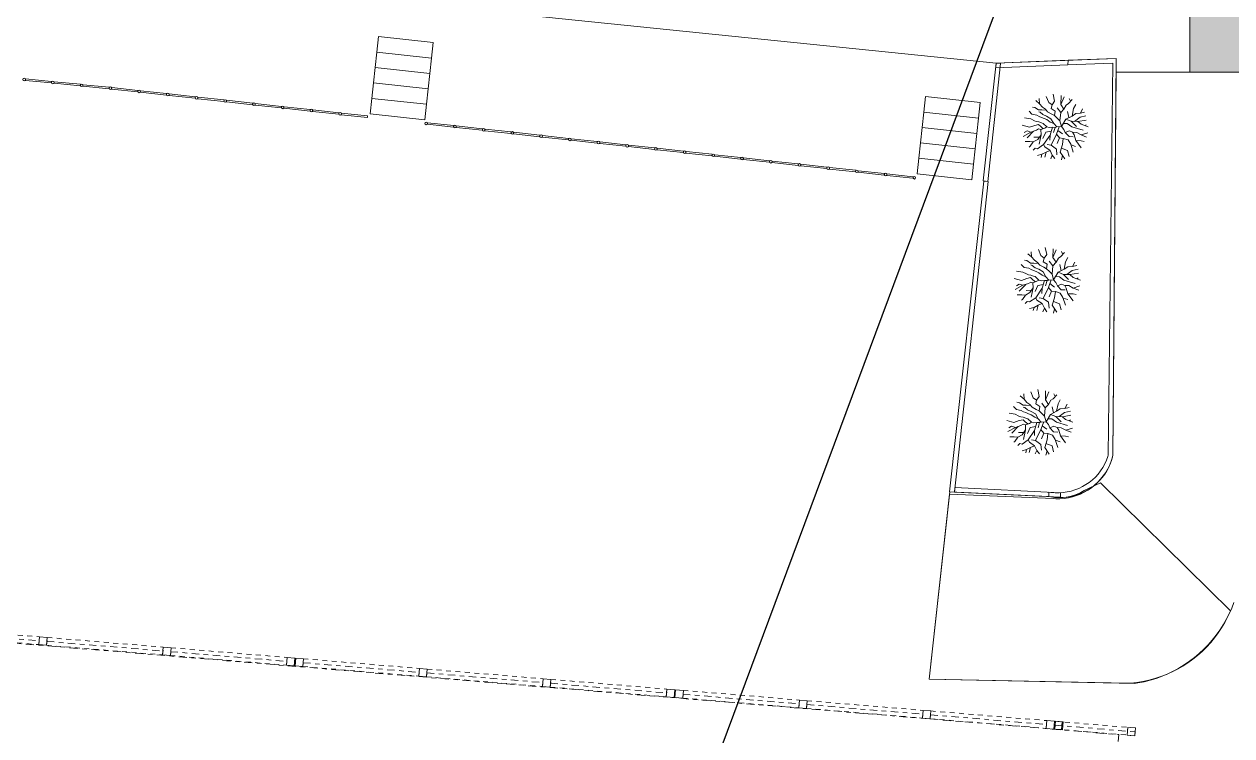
# Model space of a CAD drawing. Header units: inches. Extents: x 1693 to 10990, y 1878 to 5055.
# Drawn here: x 10268.75 to 10295.02, y 4360.8 to 4376.28 of the extents above; entities that cross this region are included whole.
import ezdxf

# ---------------------------------------------------------------- set-up
doc = ezdxf.new("R2010")
doc.units = ezdxf.units.IN
for name, pattern in [('Línea Oculta', [0.15875, 0.105833, -0.052917]), ('Punto & Raya', [0.335139, 0.176389, -0.088194, 0, -0.070556]), ('Punto & Rayas', [0.335139, 0.15875, -0.088194, 0, -0.088194])]:
    doc.linetypes.add(name, pattern=pattern)
for name, color, linetype, lineweight, true_color in [('BLOQUE E-MOBILIARIO_Pluma_Nº__167', 7, 'Continuous', 13, 0x6a6a6a), ('CERCO F-COLUMNAS_Pluma_Nº__88', 7, 'Continuous', 20, 0xfd4435), ('CERCO F-VIGAS_Pluma_Nº__69', 7, 'Continuous', 5, 0x71cebe), ('CERCO F-VIGAS_Pluma_Nº__90', 7, 'Continuous', 5, 0x00bfbf), ('CUBIERTA CALAMINON Y TRANSLUCIDO_Pluma_Nº__162', 7, 'Continuous', 25, 0xaaaaaa), ('CUBIERTA CALAMINON Y TRANSLUCIDO_Pluma_Nº__174', 7, 'Continuous', 13, 0xe4ad2c), ('CUBIERTA CALAMINON Y TRANSLUCIDO_Pluma_Nº__92', 7, 'Continuous', 13, 0xbf8080)]:
    doc.layers.add(name, color=color, linetype=linetype, lineweight=lineweight, true_color=true_color)
for name, color, linetype, lineweight in [('BLOQUE E-MOBILIARIO_Pluma_Nº__230', 3, 'Continuous', 13), ('CUBIERTA CALAMINON Y TRANSLUCIDO_Pluma_Nº__222', 7, 'Continuous', 20), ('PROYECC', 10, 'Punto & Raya', 0)]:
    doc.layers.add(name, color=color, linetype=linetype, lineweight=lineweight)
doc.styles.add('COTA', font='swisse.ttf')
doc.dimstyles.new('50', dxfattribs={"dimtxt": 0.13, "dimasz": 0.11, "dimexe": 0.11, "dimexo": 0.1, "dimgap": 0.05, "dimtad": 2, "dimtih": 1, "dimtoh": 1, "dimzin": 1, "dimdsep": 46, "dimtxsty": 'COTA', "dimblk": 'ARCHTICK', "dimcen": 2.5, "dimdle": 0.1, "dimclrd": 1, "dimclre": 1, "dimclrt": 2, "dimazin": 3, "dimtfac": 1, "dimtmove": 2, "dimatfit": 3, "dimfxl": 1, "dimarcsym": 0})

# ---------------------------------------------------------------- blocks, each defined once
blk = doc.blocks.new('Árbol Modelo Detallado 23[27]', base_point=(-25.761, -377.019))
at = {"layer": 'CUBIERTA CALAMINON Y TRANSLUCIDO_Pluma_Nº__174', "color": 42, "linetype": 'Continuous', "lineweight": 13, "true_color": 0xe4ad2c}
for p, q in [((-26.242, -376.14), (-26.171, -376.177)), ((-26.171, -376.177), (-26.087, -376.292)), ((-25.991, -376.116), (-26.072, -375.98)), ((-25.991, -376.116), (-25.948, -375.953)), ((-25.94, -376.246), (-25.991, -376.116)), ((-25.694, -376.172), (-25.708, -375.964)), ((-25.619, -376.28), (-25.694, -376.172)), ((-25.619, -376.28), (-25.504, -376.195)), ((-25.504, -376.195), (-25.475, -375.969)), ((-25.347, -376.36), (-25.249, -376.094)), ((-25.347, -376.36), (-25.166, -376.158)), ((-26.744, -376.591), (-26.544, -376.727)), ((-26.595, -376.388), (-26.418, -376.485)), ((-26.418, -376.485), (-26.325, -376.579)), ((-26.388, -376.233), (-26.332, -376.357)), ((-26.332, -376.357), (-26.195, -376.43)), ((-26.325, -376.579), (-26.276, -376.624)), ((-26.195, -376.43), (-26.135, -376.497)), ((-26.135, -376.497), (-26.078, -376.549)), ((-26.06, -376.382), (-26.099, -376.352)), ((-26.087, -376.292), (-25.989, -376.327)), ((-26.078, -376.549), (-26.008, -376.61)), ((-26, -376.484), (-26.06, -376.382)), ((-25.904, -376.566), (-26, -376.484)), ((-25.989, -376.327), (-25.855, -376.381)), ((-25.869, -376.343), (-25.94, -376.246)), ((-25.799, -376.69), (-25.904, -376.566)), ((-25.829, -376.451), (-25.869, -376.343)), ((-25.725, -376.56), (-25.829, -376.451)), ((-25.658, -376.633), (-25.725, -376.56)), ((-25.687, -376.386), (-25.619, -376.28)), ((-25.591, -376.503), (-25.687, -376.386)), ((-25.658, -376.633), (-25.591, -376.503)), ((-25.437, -376.609), (-25.495, -376.425)), ((-25.437, -376.609), (-25.302, -376.534)), ((-25.302, -376.534), (-25.347, -376.36)), ((-25.302, -376.534), (-25.189, -376.434)), ((-25.189, -376.434), (-25.102, -376.411)), ((-25.102, -376.411), (-24.949, -376.327)), ((-25.02, -376.366), (-25.028, -376.265)), ((-25.006, -376.618), (-24.894, -376.516)), ((-26.552, -376.888), (-26.829, -376.939)), ((-26.756, -376.832), (-26.655, -376.815)), ((-26.458, -376.889), (-26.725, -377.03)), ((-26.655, -376.815), (-26.552, -376.888)), ((-26.552, -376.888), (-26.364, -376.889)), ((-26.544, -376.727), (-26.361, -376.724)), ((-26.364, -376.889), (-26.281, -376.871)), ((-26.361, -376.724), (-26.239, -376.736)), ((-26.281, -376.871), (-26.22, -376.918)), ((-26.276, -376.624), (-26.205, -376.658)), ((-26.22, -376.918), (-26.266, -377.075)), ((-26.239, -376.736), (-26.193, -376.821)), ((-26.22, -376.918), (-26.084, -376.913)), ((-26.205, -376.658), (-26.135, -376.72)), ((-26.193, -376.821), (-26.139, -376.915)), ((-26.135, -376.72), (-26.084, -376.752)), ((-26.084, -376.752), (-26.011, -376.9)), ((-26.084, -376.913), (-26.011, -376.9)), ((-26.011, -376.9), (-25.943, -376.946)), ((-26.008, -376.61), (-25.938, -376.672)), ((-25.843, -376.969), (-25.995, -377.182)), ((-25.943, -376.946), (-25.843, -376.969)), ((-25.938, -376.672), (-25.858, -376.783)), ((-25.858, -376.783), (-25.765, -376.869)), ((-25.843, -376.969), (-25.763, -376.998)), ((-25.765, -376.869), (-25.799, -376.69)), ((-25.765, -376.869), (-25.706, -376.999)), ((-25.601, -376.74), (-25.658, -376.633)), ((-25.549, -376.85), (-25.601, -376.74)), ((-25.56, -377.043), (-25.549, -376.85)), ((-25.56, -377.043), (-25.348, -376.86)), ((-25.549, -376.85), (-25.437, -376.609)), ((-25.469, -376.964), (-25.352, -377.009)), ((-25.348, -376.86), (-25.129, -376.829)), ((-25.348, -376.86), (-25.207, -376.983)), ((-25.238, -376.844), (-25.214, -376.644)), ((-25.207, -376.983), (-25.007, -377.056)), ((-25.207, -376.983), (-25.099, -377.192)), ((-25.129, -376.829), (-25.006, -376.618)), ((-25.129, -376.829), (-24.989, -376.792)), ((-24.895, -376.948), (-25.107, -377.019)), ((-24.989, -376.792), (-24.847, -376.833)), ((-24.702, -376.97), (-24.895, -376.948)), ((-24.847, -376.833), (-24.731, -376.722)), ((-24.847, -376.833), (-24.706, -376.843)), ((-26.685, -377.166), (-26.824, -377.117)), ((-26.717, -377.314), (-26.757, -377.328)), ((-26.581, -377.212), (-26.717, -377.314)), ((-26.581, -377.212), (-26.685, -377.166)), ((-26.421, -377.184), (-26.581, -377.212)), ((-26.343, -377.13), (-26.512, -377.078)), ((-26.266, -377.075), (-26.425, -377.341)), ((-26.266, -377.075), (-26.421, -377.184)), ((-25.995, -377.182), (-26.294, -377.405)), ((-26.098, -377.046), (-26.25, -377.206)), ((-25.919, -377.075), (-26.098, -377.046)), ((-25.795, -377.22), (-26.072, -377.504)), ((-25.995, -377.182), (-26.058, -377.334)), ((-25.742, -377.366), (-25.872, -377.515)), ((-25.763, -376.998), (-25.864, -377.138)), ((-25.633, -377.021), (-25.795, -377.22)), ((-25.795, -377.22), (-25.742, -377.366)), ((-25.763, -376.998), (-25.706, -376.999)), ((-25.742, -377.366), (-25.63, -377.418)), ((-25.714, -377.12), (-25.609, -377.275)), ((-25.56, -377.043), (-25.706, -376.999)), ((-25.56, -377.043), (-25.519, -377.15)), ((-25.519, -377.15), (-25.509, -377.262)), ((-25.509, -377.262), (-25.365, -377.256)), ((-25.509, -377.262), (-25.434, -377.425)), ((-25.365, -377.256), (-25.282, -377.328)), ((-25.352, -377.009), (-25.248, -377.16)), ((-25.282, -377.328), (-25.262, -377.427)), ((-25.282, -377.328), (-25.154, -377.379)), ((-25.248, -377.16), (-24.939, -377.38)), ((-25.007, -377.056), (-24.938, -377.172)), ((-25.007, -377.056), (-24.737, -377.1)), ((-24.938, -377.172), (-24.749, -377.332)), ((-24.842, -377.25), (-24.79, -377.241)), ((-26.59, -377.428), (-26.67, -377.469)), ((-26.445, -377.679), (-26.592, -377.671)), ((-26.523, -377.466), (-26.59, -377.428)), ((-26.294, -377.405), (-26.523, -377.466)), ((-26.445, -377.679), (-26.502, -377.768)), ((-26.296, -377.657), (-26.445, -377.679)), ((-26.296, -377.657), (-26.392, -377.799)), ((-26.156, -377.647), (-26.296, -377.657)), ((-26.282, -377.487), (-26.294, -377.405)), ((-26.282, -377.487), (-26.156, -377.647)), ((-26.072, -377.504), (-26.186, -377.436)), ((-26.156, -377.647), (-26.14, -377.813)), ((-26.072, -377.504), (-25.95, -377.676)), ((-25.95, -377.676), (-25.994, -377.858)), ((-25.717, -377.601), (-25.867, -377.803)), ((-25.792, -377.702), (-25.629, -377.836)), ((-25.63, -377.418), (-25.717, -377.601)), ((-25.63, -377.418), (-25.497, -377.515)), ((-25.497, -377.515), (-25.461, -377.675)), ((-25.461, -377.675), (-25.467, -377.941)), ((-25.462, -377.701), (-25.338, -377.792)), ((-25.434, -377.425), (-25.311, -377.472)), ((-25.262, -377.427), (-25.27, -377.616)), ((-25.27, -377.616), (-25.109, -377.678)), ((-25.27, -377.616), (-25.186, -377.888)), ((-25.154, -377.379), (-25.046, -377.498)), ((-25.109, -377.678), (-25.03, -377.73)), ((-25.046, -377.498), (-24.822, -377.503)), ((-25.046, -377.498), (-24.905, -377.621)), ((-26.14, -377.813), (-26.225, -377.906)), ((-26.14, -377.813), (-26.099, -377.949)), ((-25.832, -377.934), (-25.91, -378.055)), ((-25.867, -377.803), (-25.799, -378.058)), ((-25.629, -377.836), (-25.643, -378.033))]:
    blk.add_line(p, q, dxfattribs=at)
blk = doc.blocks.new('Árbol Modelo Detallado 23[28]', base_point=(-27.605, -381.605))
at = {"layer": 'CUBIERTA CALAMINON Y TRANSLUCIDO_Pluma_Nº__174', "color": 42, "linetype": 'Continuous', "lineweight": 13, "true_color": 0xe4ad2c}
for p, q in [((-28.232, -380.819), (-28.176, -380.943)), ((-28.086, -380.726), (-28.015, -380.763)), ((-28.015, -380.763), (-27.93, -380.878)), ((-27.93, -380.878), (-27.832, -380.913)), ((-27.835, -380.702), (-27.916, -380.566)), ((-27.835, -380.702), (-27.791, -380.539)), ((-27.784, -380.832), (-27.835, -380.702)), ((-27.713, -380.929), (-27.784, -380.832)), ((-27.538, -380.758), (-27.552, -380.55)), ((-27.462, -380.866), (-27.538, -380.758)), ((-27.531, -380.972), (-27.462, -380.866)), ((-27.462, -380.866), (-27.348, -380.781)), ((-27.348, -380.781), (-27.318, -380.555)), ((-27.191, -380.946), (-27.093, -380.68)), ((-27.191, -380.946), (-27.01, -380.744)), ((-26.863, -380.952), (-26.872, -380.851)), ((-28.588, -381.177), (-28.388, -381.313)), ((-28.438, -380.974), (-28.262, -381.071)), ((-28.262, -381.071), (-28.168, -381.165)), ((-28.176, -380.943), (-28.038, -381.016)), ((-28.168, -381.165), (-28.12, -381.21)), ((-28.12, -381.21), (-28.049, -381.244)), ((-28.049, -381.244), (-27.979, -381.306)), ((-28.038, -381.016), (-27.979, -381.083)), ((-27.979, -381.083), (-27.922, -381.135)), ((-27.904, -380.968), (-27.942, -380.938)), ((-27.922, -381.135), (-27.852, -381.196)), ((-27.844, -381.07), (-27.904, -380.968)), ((-27.852, -381.196), (-27.782, -381.258)), ((-27.748, -381.152), (-27.844, -381.07)), ((-27.832, -380.913), (-27.699, -380.967)), ((-27.782, -381.258), (-27.702, -381.369)), ((-27.643, -381.276), (-27.748, -381.152)), ((-27.672, -381.037), (-27.713, -380.929)), ((-27.569, -381.146), (-27.672, -381.037)), ((-27.501, -381.219), (-27.569, -381.146)), ((-27.435, -381.089), (-27.531, -380.972)), ((-27.501, -381.219), (-27.435, -381.089)), ((-27.445, -381.326), (-27.501, -381.219)), ((-27.392, -381.436), (-27.281, -381.195)), ((-27.281, -381.195), (-27.339, -381.011)), ((-27.281, -381.195), (-27.146, -381.12)), ((-27.146, -381.12), (-27.191, -380.946)), ((-27.146, -381.12), (-27.033, -381.02)), ((-27.082, -381.43), (-27.058, -381.23)), ((-27.033, -381.02), (-26.946, -380.997)), ((-26.972, -381.415), (-26.85, -381.204)), ((-26.946, -380.997), (-26.793, -380.913)), ((-26.85, -381.204), (-26.738, -381.102)), ((-28.396, -381.474), (-28.673, -381.525)), ((-28.6, -381.418), (-28.498, -381.401)), ((-28.302, -381.475), (-28.569, -381.616)), ((-28.498, -381.401), (-28.396, -381.474)), ((-28.396, -381.474), (-28.208, -381.475)), ((-28.388, -381.313), (-28.205, -381.31)), ((-28.208, -381.475), (-28.124, -381.457)), ((-28.205, -381.31), (-28.082, -381.322)), ((-28.124, -381.457), (-28.064, -381.504)), ((-28.064, -381.504), (-28.11, -381.661)), ((-27.942, -381.632), (-28.094, -381.792)), ((-28.082, -381.322), (-28.037, -381.407)), ((-28.064, -381.504), (-27.928, -381.499)), ((-28.037, -381.407), (-27.982, -381.501)), ((-27.979, -381.306), (-27.928, -381.338)), ((-27.763, -381.661), (-27.942, -381.632)), ((-27.928, -381.338), (-27.855, -381.486)), ((-27.928, -381.499), (-27.855, -381.486)), ((-27.855, -381.486), (-27.787, -381.532)), ((-27.686, -381.555), (-27.839, -381.768)), ((-27.787, -381.532), (-27.686, -381.555)), ((-27.607, -381.583), (-27.708, -381.724)), ((-27.702, -381.369), (-27.609, -381.455)), ((-27.686, -381.555), (-27.607, -381.583)), ((-27.609, -381.455), (-27.643, -381.276)), ((-27.477, -381.607), (-27.639, -381.806)), ((-27.609, -381.455), (-27.55, -381.585)), ((-27.607, -381.583), (-27.55, -381.585)), ((-27.404, -381.629), (-27.55, -381.585)), ((-27.392, -381.436), (-27.445, -381.326)), ((-27.404, -381.629), (-27.392, -381.436)), ((-27.404, -381.629), (-27.191, -381.446)), ((-27.404, -381.629), (-27.362, -381.736)), ((-27.313, -381.55), (-27.196, -381.595)), ((-27.196, -381.595), (-27.092, -381.746)), ((-27.191, -381.446), (-26.972, -381.415)), ((-27.191, -381.446), (-27.051, -381.569)), ((-27.051, -381.569), (-26.851, -381.642)), ((-27.051, -381.569), (-26.943, -381.778)), ((-26.972, -381.415), (-26.832, -381.378)), ((-26.739, -381.534), (-26.951, -381.605)), ((-26.851, -381.642), (-26.781, -381.758)), ((-26.851, -381.642), (-26.581, -381.686)), ((-26.832, -381.378), (-26.691, -381.419)), ((-26.546, -381.556), (-26.739, -381.534)), ((-26.691, -381.419), (-26.575, -381.308)), ((-26.691, -381.419), (-26.55, -381.429)), ((-28.528, -381.752), (-28.668, -381.703)), ((-28.561, -381.9), (-28.601, -381.914)), ((-28.425, -381.798), (-28.561, -381.9)), ((-28.425, -381.798), (-28.528, -381.752)), ((-28.434, -382.014), (-28.514, -382.055)), ((-28.366, -382.052), (-28.434, -382.014)), ((-28.264, -381.77), (-28.425, -381.798)), ((-28.138, -381.991), (-28.366, -382.052)), ((-28.187, -381.715), (-28.356, -381.664)), ((-28.11, -381.661), (-28.268, -381.927)), ((-28.11, -381.661), (-28.264, -381.77)), ((-27.839, -381.768), (-28.138, -381.991)), ((-28.125, -382.073), (-28.138, -381.991)), ((-27.916, -382.09), (-28.03, -382.022)), ((-27.639, -381.806), (-27.916, -382.09)), ((-27.839, -381.768), (-27.902, -381.92)), ((-27.586, -381.952), (-27.716, -382.101)), ((-27.639, -381.806), (-27.586, -381.952)), ((-27.586, -381.952), (-27.474, -382.004)), ((-27.474, -382.004), (-27.56, -382.187)), ((-27.558, -381.706), (-27.452, -381.861)), ((-27.474, -382.004), (-27.341, -382.101)), ((-27.362, -381.736), (-27.352, -381.848)), ((-27.352, -381.848), (-27.209, -381.842)), ((-27.352, -381.848), (-27.278, -382.011)), ((-27.278, -382.011), (-27.154, -382.058)), ((-27.209, -381.842), (-27.125, -381.914)), ((-27.125, -381.914), (-27.105, -382.013)), ((-27.125, -381.914), (-26.998, -381.965)), ((-27.105, -382.013), (-27.113, -382.202)), ((-27.092, -381.746), (-26.783, -381.965)), ((-26.998, -381.965), (-26.89, -382.084)), ((-26.781, -381.758), (-26.592, -381.918)), ((-26.686, -381.836), (-26.633, -381.827)), ((-28.289, -382.265), (-28.436, -382.257)), ((-28.289, -382.265), (-28.346, -382.354)), ((-28.139, -382.243), (-28.289, -382.265)), ((-28.139, -382.243), (-28.235, -382.385)), ((-28, -382.233), (-28.139, -382.243)), ((-28.125, -382.073), (-28, -382.233)), ((-27.983, -382.399), (-28.069, -382.492)), ((-28, -382.233), (-27.983, -382.399)), ((-27.983, -382.399), (-27.943, -382.535)), ((-27.916, -382.09), (-27.793, -382.262)), ((-27.793, -382.262), (-27.837, -382.444)), ((-27.56, -382.187), (-27.711, -382.389)), ((-27.711, -382.389), (-27.642, -382.644)), ((-27.636, -382.288), (-27.473, -382.422)), ((-27.473, -382.422), (-27.486, -382.619)), ((-27.341, -382.101), (-27.305, -382.261)), ((-27.305, -382.261), (-27.311, -382.527)), ((-27.306, -382.287), (-27.181, -382.378)), ((-27.113, -382.202), (-26.953, -382.264)), ((-27.113, -382.202), (-27.03, -382.473)), ((-26.953, -382.264), (-26.873, -382.316)), ((-26.89, -382.084), (-26.666, -382.089)), ((-26.89, -382.084), (-26.749, -382.207)), ((-27.676, -382.52), (-27.754, -382.641))]:
    blk.add_line(p, q, dxfattribs=at)
blk = doc.blocks.new('Árbol Modelo Detallado 23[29]', base_point=(-29.323, -385.856))
at = {"layer": 'CUBIERTA CALAMINON Y TRANSLUCIDO_Pluma_Nº__174', "color": 42, "linetype": 'Continuous', "lineweight": 13, "true_color": 0xe4ad2c}
for p, q in [((-29.949, -385.069), (-29.894, -385.194)), ((-29.804, -384.977), (-29.733, -385.014)), ((-29.733, -385.014), (-29.648, -385.128)), ((-29.648, -385.128), (-29.55, -385.163)), ((-29.553, -384.952), (-29.633, -384.817)), ((-29.553, -384.952), (-29.509, -384.789)), ((-29.501, -385.083), (-29.553, -384.952)), ((-29.431, -385.179), (-29.501, -385.083)), ((-29.256, -385.009), (-29.27, -384.801)), ((-29.18, -385.116), (-29.256, -385.009)), ((-29.249, -385.223), (-29.18, -385.116)), ((-29.18, -385.116), (-29.065, -385.032)), ((-29.065, -385.032), (-29.036, -384.806)), ((-28.908, -385.196), (-28.81, -384.93)), ((-28.908, -385.196), (-28.727, -384.995)), ((-28.581, -385.202), (-28.589, -385.101)), ((-30.305, -385.428), (-30.106, -385.564)), ((-30.156, -385.224), (-29.98, -385.322)), ((-29.98, -385.322), (-29.886, -385.416)), ((-29.894, -385.194), (-29.756, -385.267)), ((-29.886, -385.416), (-29.837, -385.46)), ((-29.837, -385.46), (-29.767, -385.495)), ((-29.767, -385.495), (-29.697, -385.556)), ((-29.756, -385.267), (-29.697, -385.334)), ((-29.697, -385.334), (-29.64, -385.385)), ((-29.621, -385.219), (-29.66, -385.188)), ((-29.64, -385.385), (-29.57, -385.447)), ((-29.562, -385.321), (-29.621, -385.219)), ((-29.57, -385.447), (-29.499, -385.508)), ((-29.466, -385.403), (-29.562, -385.321)), ((-29.55, -385.163), (-29.416, -385.217)), ((-29.499, -385.508), (-29.419, -385.62)), ((-29.36, -385.526), (-29.466, -385.403)), ((-29.39, -385.288), (-29.431, -385.179)), ((-29.287, -385.396), (-29.39, -385.288)), ((-29.327, -385.706), (-29.36, -385.526)), ((-29.219, -385.47), (-29.287, -385.396)), ((-29.152, -385.34), (-29.249, -385.223)), ((-29.219, -385.47), (-29.152, -385.34)), ((-29.163, -385.576), (-29.219, -385.47)), ((-29.11, -385.687), (-28.999, -385.446)), ((-28.999, -385.446), (-29.057, -385.261)), ((-28.999, -385.446), (-28.863, -385.37)), ((-28.863, -385.37), (-28.908, -385.196)), ((-28.863, -385.37), (-28.751, -385.27)), ((-28.8, -385.681), (-28.775, -385.48)), ((-28.751, -385.27), (-28.664, -385.248)), ((-28.69, -385.665), (-28.568, -385.455)), ((-28.664, -385.248), (-28.511, -385.164)), ((-28.568, -385.455), (-28.456, -385.352)), ((-30.113, -385.725), (-30.391, -385.775)), ((-30.317, -385.669), (-30.216, -385.652)), ((-30.019, -385.725), (-30.286, -385.867)), ((-30.216, -385.652), (-30.113, -385.725)), ((-30.113, -385.725), (-29.926, -385.725)), ((-30.106, -385.564), (-29.923, -385.561)), ((-29.905, -385.966), (-30.073, -385.915)), ((-29.828, -385.911), (-29.986, -386.177)), ((-29.828, -385.911), (-29.982, -386.02)), ((-29.926, -385.725), (-29.842, -385.707)), ((-29.923, -385.561), (-29.8, -385.573)), ((-29.842, -385.707), (-29.781, -385.754)), ((-29.781, -385.754), (-29.828, -385.911)), ((-29.659, -385.883), (-29.811, -386.042)), ((-29.8, -385.573), (-29.754, -385.657)), ((-29.781, -385.754), (-29.645, -385.749)), ((-29.754, -385.657), (-29.7, -385.751)), ((-29.697, -385.556), (-29.646, -385.589)), ((-29.48, -385.912), (-29.659, -385.883)), ((-29.646, -385.589), (-29.573, -385.736)), ((-29.645, -385.749), (-29.573, -385.736)), ((-29.573, -385.736), (-29.505, -385.782)), ((-29.404, -385.805), (-29.557, -386.019)), ((-29.505, -385.782), (-29.404, -385.805)), ((-29.324, -385.834), (-29.425, -385.975)), ((-29.419, -385.62), (-29.327, -385.706)), ((-29.404, -385.805), (-29.324, -385.834)), ((-29.194, -385.857), (-29.357, -386.056)), ((-29.327, -385.706), (-29.268, -385.835)), ((-29.324, -385.834), (-29.268, -385.835)), ((-29.121, -385.88), (-29.268, -385.835)), ((-29.11, -385.687), (-29.163, -385.576)), ((-29.121, -385.88), (-29.11, -385.687)), ((-29.121, -385.88), (-28.909, -385.696)), ((-29.121, -385.88), (-29.08, -385.987)), ((-29.03, -385.801), (-28.914, -385.845)), ((-28.914, -385.845), (-28.809, -385.996)), ((-28.909, -385.696), (-28.69, -385.665)), ((-28.909, -385.696), (-28.769, -385.819)), ((-28.769, -385.819), (-28.568, -385.892)), ((-28.769, -385.819), (-28.661, -386.029)), ((-28.69, -385.665), (-28.55, -385.628)), ((-28.457, -385.785), (-28.668, -385.856)), ((-28.568, -385.892), (-28.499, -386.009)), ((-28.568, -385.892), (-28.298, -385.936)), ((-28.55, -385.628), (-28.408, -385.669)), ((-28.263, -385.806), (-28.457, -385.785)), ((-28.408, -385.669), (-28.293, -385.558)), ((-28.408, -385.669), (-28.268, -385.679)), ((-30.246, -386.002), (-30.385, -385.953)), ((-30.278, -386.151), (-30.318, -386.164)), ((-30.143, -386.048), (-30.278, -386.151)), ((-30.143, -386.048), (-30.246, -386.002)), ((-30.151, -386.264), (-30.232, -386.306)), ((-30.084, -386.303), (-30.151, -386.264)), ((-29.982, -386.02), (-30.143, -386.048)), ((-29.855, -386.241), (-30.084, -386.303)), ((-29.557, -386.019), (-29.855, -386.241)), ((-29.843, -386.324), (-29.855, -386.241)), ((-29.843, -386.324), (-29.718, -386.484)), ((-29.634, -386.341), (-29.748, -386.273)), ((-29.357, -386.056), (-29.634, -386.341)), ((-29.557, -386.019), (-29.62, -386.171)), ((-29.303, -386.202), (-29.433, -386.351)), ((-29.357, -386.056), (-29.303, -386.202)), ((-29.303, -386.202), (-29.191, -386.255)), ((-29.191, -386.255), (-29.278, -386.437)), ((-29.276, -385.957), (-29.17, -386.111)), ((-29.191, -386.255), (-29.058, -386.351)), ((-29.08, -385.987), (-29.07, -386.099)), ((-29.07, -386.099), (-28.926, -386.093)), ((-29.07, -386.099), (-28.995, -386.262)), ((-28.995, -386.262), (-28.872, -386.309)), ((-28.926, -386.093), (-28.843, -386.165)), ((-28.843, -386.165), (-28.823, -386.264)), ((-28.843, -386.165), (-28.716, -386.215)), ((-28.823, -386.264), (-28.831, -386.452)), ((-28.809, -385.996), (-28.501, -386.216)), ((-28.716, -386.215), (-28.607, -386.335)), ((-28.499, -386.009), (-28.31, -386.168)), ((-28.404, -386.086), (-28.351, -386.077)), ((-30.007, -386.516), (-30.153, -386.507)), ((-30.007, -386.516), (-30.064, -386.605)), ((-29.857, -386.493), (-30.007, -386.516)), ((-29.857, -386.493), (-29.953, -386.635)), ((-29.718, -386.484), (-29.857, -386.493)), ((-29.701, -386.65), (-29.786, -386.742)), ((-29.718, -386.484), (-29.701, -386.65)), ((-29.701, -386.65), (-29.661, -386.786)), ((-29.634, -386.341), (-29.511, -386.513)), ((-29.511, -386.513), (-29.555, -386.694)), ((-29.278, -386.437), (-29.429, -386.64)), ((-29.429, -386.64), (-29.36, -386.895)), ((-29.353, -386.538), (-29.19, -386.672)), ((-29.19, -386.672), (-29.204, -386.869)), ((-29.058, -386.351), (-29.023, -386.511)), ((-29.023, -386.511), (-29.029, -386.778)), ((-29.023, -386.537), (-28.899, -386.629)), ((-28.831, -386.452), (-28.671, -386.514)), ((-28.831, -386.452), (-28.748, -386.724)), ((-28.671, -386.514), (-28.591, -386.566)), ((-28.607, -386.335), (-28.384, -386.34)), ((-28.607, -386.335), (-28.466, -386.458)), ((-29.394, -386.77), (-29.471, -386.892))]:
    blk.add_line(p, q, dxfattribs=at)
blk = doc.blocks.new('_ArchTick')
at = {"color": 0, "linetype": 'ByBlock', "const_width": 0.15}
blk.add_lwpolyline([(-0.5, -0.5), (0.5, 0.5)], dxfattribs=at)

msp = doc.modelspace()

# ---------------------------------------------------------------- hatches: boundary and pattern name
at = {"layer": 'CUBIERTA CALAMINON Y TRANSLUCIDO_Pluma_Nº__162', "linetype": 'Continuous', "lineweight": 25, "true_color": 0xaaaaaa}
h = msp.add_hatch(dxfattribs=at)
h.set_pattern_fill('PARQUET_1_4', color=253, scale=0.675042, angle=18.9479, style=0, pattern_type=2)
h.set_pattern_definition([(63.948, (10295.2776, 4391.2599), (-1.09162, 0.53365), [0.759423, -0.455654]), (63.948, (10295.0744, 4391.1901), (-1.09162, 0.53365), [0.759423, -0.455654]), (63.948, (10294.8713, 4391.1204), (-1.09162, 0.53365), [0.759423, -0.455654]), (63.948, (10294.6681, 4391.0506), (-1.09162, 0.53365), [0.759423, -0.455654]), (63.948, (10294.465, 4390.9809), (-1.09162, 0.53365), [0.759423, -0.455654]), (63.948, (10294.2618, 4390.9111), (-1.09162, 0.53365), [0.759423, -0.455654]), (63.948, (10294.0586, 4390.8414), (-1.09162, 0.53365), [0.759423, -0.455654]), (63.948, (10293.8555, 4390.7716), (-1.09162, 0.53365), [0.759423, -0.455654]), (153.948, (10295.5444, 4391.8057), (0.53365, 1.09162), [0.759423, -0.455654]), (153.948, (10295.3412, 4391.7359), (0.53365, 1.09162), [0.759423, -0.455654]), (153.948, (10295.1381, 4391.6662), (0.53365, 1.09162), [0.759423, -0.455654]), (153.948, (10294.9349, 4391.5964), (0.53365, 1.09162), [0.759423, -0.455654]), (153.948, (10294.7318, 4391.5267), (0.53365, 1.09162), [0.759423, -0.455654]), (153.948, (10294.5286, 4391.457), (0.53365, 1.09162), [0.759423, -0.455654]), (153.948, (10294.3255, 4391.3872), (0.53365, 1.09162), [0.759423, -0.455654]), (153.948, (10294.1223, 4391.3174), (0.53365, 1.09162), [0.759423, -0.455654])])
h.paths.add_polyline_path([(10294.105, 4375.237), (10296.078, 4375.237), (10318.901, 4375.275), (10318.838, 4377.679), (10297.581, 4377.768), (10297.583, 4401.792), (10294.114, 4401.226), (10293.748, 4401.171), (10290.236, 4400.593), (10290.149, 4401.134), (10290.064, 4401.659), (10283.936, 4400.673), (10283.936, 4399.848), (10285.96, 4397.417), (10287.628, 4398.806), (10288.785, 4397.416), (10290.388, 4398.751), (10291.467, 4397.457), (10292.591, 4397.459), (10292.591, 4398.101), (10294.113, 4398.1)])

# ---------------------------------------------------------------- linework, layer by layer
at = {"layer": 'BLOQUE E-MOBILIARIO_Pluma_Nº__167', "color": 251, "linetype": 'Continuous', "lineweight": 13, "true_color": 0x6a6a6a}
for p, q in [((10276.459, 4376.008), (10276.423, 4375.673)), ((10277.649, 4375.878), (10276.459, 4376.008)), ((10277.612, 4375.542), (10277.649, 4375.878)), ((10276.423, 4375.673), (10276.386, 4375.337)), ((10277.612, 4375.542), (10276.423, 4375.673)), ((10276.423, 4375.673), (10277.612, 4375.542)), ((10276.386, 4375.337), (10276.349, 4375.002)), ((10277.575, 4375.207), (10276.386, 4375.337)), ((10276.386, 4375.337), (10277.575, 4375.207)), ((10277.575, 4375.207), (10277.612, 4375.542)), ((10277.538, 4374.871), (10277.575, 4375.207)), ((10276.349, 4375.002), (10276.312, 4374.666)), ((10277.538, 4374.871), (10276.349, 4375.002)), ((10276.349, 4375.002), (10277.538, 4374.871)), ((10277.502, 4374.536), (10277.538, 4374.871)), ((10276.312, 4374.666), (10276.276, 4374.331)), ((10277.502, 4374.536), (10276.312, 4374.666)), ((10276.312, 4374.666), (10277.502, 4374.536)), ((10277.465, 4374.2), (10277.502, 4374.536)), ((10288.354, 4374.704), (10288.317, 4374.369)), ((10289.543, 4374.574), (10288.354, 4374.704)), ((10289.506, 4374.238), (10289.543, 4374.574)), ((10276.276, 4374.331), (10277.465, 4374.2)), ((10288.317, 4374.369), (10288.28, 4374.033)), ((10289.506, 4374.238), (10288.317, 4374.369)), ((10288.317, 4374.369), (10289.506, 4374.238)), ((10288.28, 4374.033), (10288.244, 4373.698)), ((10289.47, 4373.903), (10288.28, 4374.033)), ((10288.28, 4374.033), (10289.47, 4373.903)), ((10289.47, 4373.903), (10289.506, 4374.238)), ((10289.433, 4373.567), (10289.47, 4373.903)), ((10288.244, 4373.698), (10288.207, 4373.362)), ((10289.433, 4373.567), (10288.244, 4373.698)), ((10288.244, 4373.698), (10289.433, 4373.567)), ((10289.396, 4373.232), (10289.433, 4373.567)), ((10288.207, 4373.362), (10288.17, 4373.027)), ((10289.396, 4373.232), (10288.207, 4373.362)), ((10288.207, 4373.362), (10289.396, 4373.232)), ((10289.359, 4372.896), (10289.396, 4373.232)), ((10288.17, 4373.027), (10289.359, 4372.896))]:
    msp.add_line(p, q, dxfattribs=at)
msp.add_lwpolyline([(10267.807, 4388.709), (10267.806, 4387.697), (10268.015, 4387.696), (10268.014, 4385.098), (10268.834, 4385.097), (10268.833, 4382.289), (10268.013, 4382.29), (10268.012, 4379.39), (10267.803, 4379.39), (10267.803, 4378.479), (10267.154, 4378.479), (10267.159, 4376.99), (10269.963, 4377.072), (10273.002, 4377.161), (10289.894, 4375.434), (10292.5, 4375.535), (10292.5, 4375.237), (10296.078, 4375.237)], dxfattribs=at)
at = {"layer": 'BLOQUE E-MOBILIARIO_Pluma_Nº__230', "color": 3, "linetype": 'Continuous', "lineweight": 13}
for p, q in [((10268.781, 4375.055), (10268.784, 4375.089)), ((10268.784, 4375.089), (10269.352, 4375.034)), ((10269.349, 4375), (10268.781, 4375.055)), ((10269.352, 4375.034), (10269.349, 4375)), ((10269.406, 4374.993), (10269.409, 4375.026)), ((10269.974, 4374.937), (10269.406, 4374.993)), ((10269.409, 4375.026), (10269.977, 4374.971)), ((10269.977, 4374.971), (10269.974, 4374.937)), ((10270.031, 4374.93), (10270.034, 4374.963)), ((10270.599, 4374.875), (10270.031, 4374.93)), ((10270.034, 4374.963), (10270.602, 4374.908)), ((10270.602, 4374.908), (10270.599, 4374.875)), ((10270.656, 4374.867), (10270.659, 4374.901)), ((10271.223, 4374.806), (10270.656, 4374.867)), ((10270.659, 4374.901), (10271.227, 4374.839)), ((10271.227, 4374.839), (10271.223, 4374.806)), ((10271.28, 4374.798), (10271.284, 4374.831)), ((10271.848, 4374.736), (10271.28, 4374.798)), ((10271.284, 4374.831), (10271.851, 4374.77)), ((10271.851, 4374.77), (10271.848, 4374.736)), ((10271.905, 4374.728), (10271.908, 4374.762)), ((10272.472, 4374.667), (10271.905, 4374.728)), ((10271.908, 4374.762), (10272.476, 4374.7)), ((10272.476, 4374.7), (10272.472, 4374.667)), ((10272.529, 4374.659), (10272.533, 4374.692)), ((10273.096, 4374.597), (10272.529, 4374.659)), ((10272.533, 4374.692), (10273.1, 4374.631)), ((10273.1, 4374.631), (10273.096, 4374.597)), ((10273.153, 4374.589), (10273.157, 4374.623)), ((10273.721, 4374.528), (10273.153, 4374.589)), ((10273.157, 4374.623), (10273.724, 4374.561)), ((10273.724, 4374.561), (10273.721, 4374.528)), ((10273.778, 4374.519), (10273.781, 4374.553)), ((10273.781, 4374.553), (10274.349, 4374.492)), ((10274.345, 4374.458), (10273.778, 4374.519)), ((10274.349, 4374.492), (10274.345, 4374.458)), ((10274.402, 4374.45), (10274.406, 4374.484)), ((10274.97, 4374.389), (10274.402, 4374.45)), ((10274.406, 4374.484), (10274.973, 4374.422)), ((10274.973, 4374.422), (10274.97, 4374.389)), ((10275.026, 4374.38), (10275.03, 4374.414)), ((10275.594, 4374.319), (10275.026, 4374.38)), ((10275.03, 4374.414), (10275.598, 4374.353)), ((10275.598, 4374.353), (10275.594, 4374.319)), ((10275.651, 4374.311), (10275.654, 4374.344)), ((10276.218, 4374.25), (10275.651, 4374.311)), ((10275.654, 4374.344), (10276.222, 4374.283)), ((10276.222, 4374.283), (10276.218, 4374.25)), ((10277.524, 4374.102), (10277.527, 4374.136)), ((10278.091, 4374.041), (10277.524, 4374.102)), ((10277.527, 4374.136), (10278.095, 4374.074)), ((10278.095, 4374.074), (10278.091, 4374.041)), ((10278.148, 4374.033), (10278.152, 4374.066)), ((10278.716, 4373.971), (10278.148, 4374.033)), ((10278.152, 4374.066), (10278.719, 4374.005)), ((10278.719, 4374.005), (10278.716, 4373.971)), ((10278.773, 4373.963), (10278.776, 4373.997)), ((10279.34, 4373.902), (10278.773, 4373.963)), ((10278.776, 4373.997), (10279.344, 4373.935)), ((10279.344, 4373.935), (10279.34, 4373.902)), ((10279.397, 4373.894), (10279.401, 4373.927)), ((10279.964, 4373.832), (10279.397, 4373.894)), ((10279.401, 4373.927), (10279.968, 4373.866)), ((10279.968, 4373.866), (10279.964, 4373.832)), ((10280.021, 4373.824), (10280.025, 4373.858)), ((10280.589, 4373.763), (10280.021, 4373.824)), ((10280.025, 4373.858), (10280.592, 4373.796)), ((10280.592, 4373.796), (10280.589, 4373.763)), ((10280.646, 4373.755), (10280.649, 4373.788)), ((10281.213, 4373.693), (10280.646, 4373.755)), ((10280.649, 4373.788), (10281.217, 4373.727)), ((10281.217, 4373.727), (10281.213, 4373.693)), ((10281.27, 4373.685), (10281.274, 4373.719)), ((10281.838, 4373.624), (10281.27, 4373.685)), ((10281.274, 4373.719), (10281.841, 4373.657)), ((10281.841, 4373.657), (10281.838, 4373.624)), ((10281.894, 4373.616), (10281.898, 4373.649)), ((10282.462, 4373.554), (10281.894, 4373.616)), ((10281.898, 4373.649), (10282.466, 4373.588)), ((10282.466, 4373.588), (10282.462, 4373.554)), ((10282.519, 4373.546), (10282.522, 4373.58)), ((10283.086, 4373.485), (10282.519, 4373.546)), ((10282.522, 4373.58), (10283.09, 4373.518)), ((10283.09, 4373.518), (10283.086, 4373.485)), ((10283.143, 4373.477), (10283.147, 4373.51)), ((10283.147, 4373.51), (10283.714, 4373.449)), ((10283.711, 4373.415), (10283.143, 4373.477)), ((10283.714, 4373.449), (10283.711, 4373.415)), ((10283.767, 4373.407), (10283.771, 4373.441)), ((10284.335, 4373.346), (10283.767, 4373.407)), ((10283.771, 4373.441), (10284.339, 4373.379)), ((10284.339, 4373.379), (10284.335, 4373.346)), ((10284.392, 4373.337), (10284.395, 4373.371)), ((10284.959, 4373.276), (10284.392, 4373.337)), ((10284.395, 4373.371), (10284.963, 4373.31)), ((10284.963, 4373.31), (10284.959, 4373.276)), ((10285.016, 4373.268), (10285.02, 4373.302)), ((10285.584, 4373.207), (10285.016, 4373.268)), ((10285.02, 4373.302), (10285.587, 4373.24)), ((10285.587, 4373.24), (10285.584, 4373.207)), ((10285.641, 4373.198), (10285.644, 4373.232)), ((10285.644, 4373.232), (10286.212, 4373.171)), ((10286.208, 4373.137), (10285.641, 4373.198)), ((10286.212, 4373.171), (10286.208, 4373.137)), ((10286.265, 4373.129), (10286.269, 4373.162)), ((10286.832, 4373.068), (10286.265, 4373.129)), ((10286.269, 4373.162), (10286.836, 4373.101)), ((10286.836, 4373.101), (10286.832, 4373.068)), ((10286.889, 4373.059), (10286.893, 4373.093)), ((10287.457, 4372.998), (10286.889, 4373.059)), ((10286.893, 4373.093), (10287.46, 4373.032)), ((10287.46, 4373.032), (10287.457, 4372.998)), ((10287.514, 4372.99), (10287.517, 4373.023)), ((10288.081, 4372.928), (10287.514, 4372.99)), ((10287.517, 4373.023), (10288.085, 4372.962)), ((10288.085, 4372.962), (10288.081, 4372.928))]:
    msp.add_line(p, q, dxfattribs=at)
for centre in [(10268.754, 4375.075), (10269.379, 4375.012), (10270.004, 4374.949), (10270.629, 4374.886), (10271.254, 4374.817), (10271.878, 4374.748), (10272.502, 4374.678), (10273.127, 4374.609), (10273.751, 4374.539), (10274.376, 4374.47), (10275, 4374.4), (10275.624, 4374.331), (10277.497, 4374.122), (10278.122, 4374.052), (10278.746, 4373.983), (10279.37, 4373.913), (10279.995, 4373.844), (10280.619, 4373.774), (10281.244, 4373.705), (10281.868, 4373.635), (10282.492, 4373.566), (10283.117, 4373.496), (10283.741, 4373.427), (10284.365, 4373.357), (10284.99, 4373.288), (10285.614, 4373.218), (10286.238, 4373.149), (10286.863, 4373.079), (10287.487, 4373.009), (10288.112, 4372.94)]:
    msp.add_circle(centre, 0.0284, dxfattribs=at)
at = {"layer": 'CERCO F-COLUMNAS_Pluma_Nº__88', "color": 20, "linetype": 'Continuous', "lineweight": 20, "true_color": 0xfd4435}
for points in [[(10269.089, 4362.953), (10269.075, 4362.784), (10269.243, 4362.77), (10269.257, 4362.939)], [(10271.78, 4362.729), (10271.766, 4362.561), (10271.934, 4362.547), (10271.948, 4362.715)], [(10274.471, 4362.505), (10274.457, 4362.337), (10274.625, 4362.323), (10274.639, 4362.491)], [(10274.659, 4362.49), (10274.645, 4362.321), (10274.814, 4362.307), (10274.828, 4362.476)], [(10277.35, 4362.266), (10277.336, 4362.098), (10277.504, 4362.084), (10277.518, 4362.252)], [(10280.041, 4362.042), (10280.027, 4361.874), (10280.195, 4361.86), (10280.209, 4362.028)], [(10282.732, 4361.818), (10282.718, 4361.65), (10282.886, 4361.636), (10282.9, 4361.804)], [(10282.92, 4361.803), (10282.906, 4361.635), (10283.075, 4361.621), (10283.089, 4361.789)], [(10285.611, 4361.579), (10285.597, 4361.411), (10285.765, 4361.397), (10285.779, 4361.565)], [(10288.302, 4361.355), (10288.288, 4361.187), (10288.456, 4361.173), (10288.47, 4361.341)], [(10290.993, 4361.132), (10290.979, 4360.963), (10291.147, 4360.949), (10291.161, 4361.118)], [(10291.161, 4361.118), (10291.147, 4360.949), (10291.315, 4360.935), (10291.329, 4361.104)], [(10291.181, 4361.116), (10291.167, 4360.948), (10291.336, 4360.934), (10291.35, 4361.102)], [(10292.752, 4360.985), (10292.738, 4360.817), (10292.907, 4360.803), (10292.921, 4360.971)]]:
    msp.add_lwpolyline(points, close=True, dxfattribs=at)
for points in [[(10290.979, 4360.963), (10291.147, 4360.949), (10291.161, 4361.118), (10290.993, 4361.132), (10290.987, 4361.064)], [(10291.324, 4361.036), (10291.329, 4361.104), (10291.161, 4361.118), (10291.147, 4360.949), (10291.167, 4360.948)], [(10291.344, 4361.035), (10291.35, 4361.102), (10291.181, 4361.116), (10291.167, 4360.948)], [(10292.738, 4360.817), (10292.907, 4360.803), (10292.921, 4360.971), (10292.752, 4360.985), (10292.747, 4360.918)]]:
    msp.add_lwpolyline(points, dxfattribs=at)
at = {"layer": 'CERCO F-VIGAS_Pluma_Nº__69', "color": 123, "linetype": 'Punto & Rayas', "lineweight": 5, "true_color": 0x71cebe}
for p, q in [((10266.56, 4363.078), (10269.082, 4362.868)), ((10269.25, 4362.855), (10271.773, 4362.645)), ((10271.941, 4362.631), (10274.464, 4362.421)), ((10274.821, 4362.391), (10277.343, 4362.182)), ((10277.511, 4362.168), (10280.034, 4361.958)), ((10280.202, 4361.944), (10282.725, 4361.734)), ((10283.082, 4361.705), (10285.604, 4361.495)), ((10285.772, 4361.481), (10288.295, 4361.271)), ((10288.463, 4361.257), (10290.986, 4361.048)), ((10288.463, 4361.257), (10290.986, 4361.048)), ((10291.174, 4361.032), (10292.914, 4360.887)), ((10291.174, 4361.032), (10292.914, 4360.887))]:
    msp.add_line(p, q, dxfattribs=at)
at = {"layer": 'CERCO F-VIGAS_Pluma_Nº__90', "color": 132, "linetype": 'Línea Oculta', "lineweight": 5, "true_color": 0x00bfbf}
for p, q in [((10266.553, 4362.994), (10269.075, 4362.784)), ((10266.566, 4363.162), (10269.089, 4362.953)), ((10269.075, 4362.784), (10269.089, 4362.953)), ((10269.243, 4362.77), (10269.257, 4362.939)), ((10269.243, 4362.77), (10271.766, 4362.561)), ((10269.257, 4362.939), (10271.78, 4362.729)), ((10271.766, 4362.561), (10271.78, 4362.729)), ((10271.934, 4362.547), (10271.948, 4362.715)), ((10271.948, 4362.715), (10274.471, 4362.505)), ((10271.934, 4362.547), (10274.457, 4362.337)), ((10274.457, 4362.337), (10274.471, 4362.505)), ((10274.814, 4362.307), (10274.828, 4362.476)), ((10274.828, 4362.476), (10277.35, 4362.266)), ((10274.814, 4362.307), (10277.336, 4362.098)), ((10277.336, 4362.098), (10277.35, 4362.266)), ((10277.504, 4362.084), (10277.518, 4362.252)), ((10277.518, 4362.252), (10280.041, 4362.042)), ((10277.504, 4362.084), (10280.027, 4361.874)), ((10280.027, 4361.874), (10280.041, 4362.042)), ((10280.195, 4361.86), (10280.209, 4362.028)), ((10280.209, 4362.028), (10282.732, 4361.818)), ((10280.195, 4361.86), (10282.718, 4361.65)), ((10282.718, 4361.65), (10282.732, 4361.818)), ((10283.075, 4361.621), (10283.089, 4361.789)), ((10283.089, 4361.789), (10285.611, 4361.579)), ((10283.075, 4361.621), (10285.597, 4361.411)), ((10285.597, 4361.411), (10285.611, 4361.579)), ((10285.765, 4361.397), (10285.779, 4361.565)), ((10285.779, 4361.565), (10288.302, 4361.355)), ((10285.765, 4361.397), (10288.288, 4361.187)), ((10288.288, 4361.187), (10288.302, 4361.355)), ((10288.456, 4361.173), (10288.47, 4361.341)), ((10288.456, 4361.173), (10288.47, 4361.341)), ((10288.456, 4361.173), (10290.979, 4360.963)), ((10288.456, 4361.173), (10290.979, 4360.963)), ((10288.47, 4361.341), (10290.993, 4361.132)), ((10288.47, 4361.341), (10290.993, 4361.132)), ((10290.979, 4360.963), (10290.993, 4361.132)), ((10290.979, 4360.963), (10290.993, 4361.132)), ((10291.167, 4360.948), (10291.181, 4361.116)), ((10291.167, 4360.948), (10291.181, 4361.116)), ((10291.167, 4360.948), (10292.907, 4360.803)), ((10291.167, 4360.948), (10292.907, 4360.803)), ((10291.181, 4361.116), (10292.921, 4360.971)), ((10291.181, 4361.116), (10292.921, 4360.971)), ((10292.907, 4360.803), (10292.921, 4360.971)), ((10292.907, 4360.803), (10292.921, 4360.971))]:
    msp.add_line(p, q, dxfattribs=at)
at = {"layer": 'CUBIERTA CALAMINON Y TRANSLUCIDO_Pluma_Nº__222', "color": 7, "linetype": 'Continuous', "lineweight": 20, "flags": 128}
msp.add_lwpolyline([(10294.105, 4375.237), (10296.078, 4375.237), (10318.901, 4375.275), (10318.838, 4377.679), (10297.581, 4377.768), (10297.583, 4401.792), (10294.114, 4401.226), (10293.748, 4401.171), (10290.236, 4400.593), (10290.149, 4401.134), (10290.064, 4401.659), (10283.936, 4400.673), (10283.936, 4399.848), (10285.96, 4397.417), (10287.628, 4398.806), (10288.785, 4397.416), (10290.388, 4398.751), (10291.467, 4397.457), (10292.591, 4397.459), (10292.591, 4398.101), (10294.113, 4398.1)], close=True, dxfattribs=at)
at = {"layer": 'CUBIERTA CALAMINON Y TRANSLUCIDO_Pluma_Nº__92', "color": 23, "linetype": 'Continuous', "lineweight": 13, "true_color": 0xbf8080, "flags": 128}
for points in [[(10289.612, 4372.869), (10289.894, 4375.434)], [(10289.987, 4375.423), (10289.708, 4372.858)], [(10289.883, 4375.332), (10289.894, 4375.434)], [(10291.452, 4375.393), (10289.883, 4375.332)], [(10289.894, 4375.434), (10291.457, 4375.494)], [(10289.894, 4375.434), (10289.987, 4375.423)], [(10292.5, 4375.535), (10292.431, 4366.903), (10292.407, 4366.813), (10292.377, 4366.728), (10292.341, 4366.646), (10292.299, 4366.567), (10292.251, 4366.492), (10292.198, 4366.42), (10292.139, 4366.353), (10292.075, 4366.29), (10292.007, 4366.232), (10291.934, 4366.18), (10291.858, 4366.133), (10291.778, 4366.092), (10291.696, 4366.058), (10291.611, 4366.029), (10291.524, 4366.007), (10291.436, 4365.992), (10291.347, 4365.984), (10291.258, 4365.982), (10291.168, 4365.987), (10291.079, 4365.998), (10291.036, 4366.008)], [(10291.04, 4366.102), (10291.083, 4366.094), (10291.171, 4366.087), (10291.26, 4366.086), (10291.348, 4366.092), (10291.435, 4366.104), (10291.521, 4366.123), (10291.605, 4366.149), (10291.688, 4366.181), (10291.767, 4366.22), (10291.843, 4366.264), (10291.916, 4366.314), (10291.985, 4366.369), (10292.049, 4366.43), (10292.108, 4366.495), (10292.163, 4366.565), (10292.211, 4366.638), (10292.254, 4366.715), (10292.291, 4366.796), (10292.322, 4366.878), (10292.329, 4366.905), (10292.43, 4375.432)], [(10291.452, 4375.393), (10291.457, 4375.494)], [(10291.457, 4375.494), (10291.452, 4375.393)], [(10292.43, 4375.432), (10291.452, 4375.393)], [(10291.457, 4375.494), (10292.5, 4375.535)], [(10292.431, 4366.904), (10292.5, 4375.535)], [(10292.5, 4375.535), (10292.5, 4375.535)], [(10288.875, 4366.059), (10291.141, 4365.959), (10291.187, 4365.955), (10291.279, 4365.956), (10291.37, 4365.963), (10291.461, 4365.978), (10291.55, 4365.998), (10291.638, 4366.026), (10291.723, 4366.059), (10291.806, 4366.099), (10291.885, 4366.145), (10291.961, 4366.197), (10292.033, 4366.254), (10292.101, 4366.316), (10292.163, 4366.384), (10292.221, 4366.455), (10292.273, 4366.531), (10292.319, 4366.61), (10292.36, 4366.692), (10292.394, 4366.778), (10292.422, 4366.865), (10292.431, 4366.903), (10292.5, 4375.237)], [(10292.5, 4375.237), (10295.146, 4375.237)], [(10288.88, 4366.108), (10289.622, 4372.868)], [(10289.716, 4372.857), (10288.982, 4366.103)], [(10289.708, 4372.858), (10289.612, 4372.869)], [(10289.622, 4372.868), (10289.716, 4372.857)], [(10292.431, 4366.904), (10292.431, 4366.903)], [(10288.881, 4366.108), (10291.036, 4366.008), (10291.077, 4365.998), (10291.16, 4365.987), (10291.243, 4365.982), (10291.327, 4365.984), (10291.411, 4365.993), (10291.493, 4366.008), (10291.574, 4366.03), (10291.653, 4366.059), (10291.729, 4366.093), (10291.802, 4366.135), (10292.157, 4366.3)], [(10288.982, 4366.103), (10288.993, 4366.2)], [(10288.993, 4366.2), (10291.292, 4366.088)], [(10292.157, 4366.3), (10294.987, 4363.519)], [(10288.434, 4362.032), (10288.881, 4366.108)], [(10288.434, 4362.032), (10288.875, 4366.059)], [(10288.982, 4366.103), (10288.88, 4366.108)], [(10291.288, 4365.994), (10288.982, 4366.103)], [(10291.036, 4366.008), (10291.04, 4366.102)], [(10291.292, 4366.088), (10291.288, 4365.994)], [(10295.063, 4363.704), (10295.013, 4363.577), (10294.957, 4363.453), (10294.896, 4363.332), (10294.828, 4363.215), (10294.754, 4363.1), (10294.675, 4362.99), (10294.59, 4362.884), (10294.5, 4362.782), (10294.405, 4362.684), (10294.305, 4362.592), (10294.201, 4362.504), (10294.093, 4362.422), (10293.981, 4362.345), (10293.865, 4362.275), (10293.745, 4362.209), (10293.623, 4362.15), (10293.498, 4362.098), (10293.37, 4362.051), (10293.24, 4362.011), (10293.108, 4361.977), (10292.975, 4361.95), (10292.908, 4361.94), (10288.434, 4362.032)], [(10294.987, 4363.519), (10294.924, 4363.381), (10294.862, 4363.263), (10294.794, 4363.149), (10294.72, 4363.039), (10294.64, 4362.932), (10294.556, 4362.83), (10294.466, 4362.732), (10294.371, 4362.638), (10294.272, 4362.55), (10294.168, 4362.467), (10294.06, 4362.389), (10293.948, 4362.317), (10293.833, 4362.251), (10293.714, 4362.191), (10293.593, 4362.137), (10293.469, 4362.089), (10293.343, 4362.047), (10293.214, 4362.012), (10293.084, 4361.984), (10292.953, 4361.962), (10292.821, 4361.947), (10292.755, 4361.943), (10288.434, 4362.032)]]:
    msp.add_lwpolyline(points, dxfattribs=at)
at = {"layer": 'PROYECC', "flags": 128}
msp.add_lwpolyline([(10321.734, 4336.093), (10321.126, 4408.851), (10257.755, 4398.616), (10257.754, 4363.711), (10292.558, 4360.827), (10290.711, 4338.7)], close=True, dxfattribs=at)

# ---------------------------------------------------------------- block references
at = {"layer": 'CUBIERTA CALAMINON Y TRANSLUCIDO_Pluma_Nº__174', "color": 42, "linetype": 'Continuous', "lineweight": 13, "true_color": 0xe4ad2c, "xscale": 0.6750421965442606, "yscale": 0.6750421965442606, "zscale": 0.6750421965442606, "rotation": 18.94787699857764}
for name, p in [('Árbol Modelo Detallado 23[27]', (10291.179, 4374.022)), ('Árbol Modelo Detallado 23[28]', (10291.007, 4370.69)), ('Árbol Modelo Detallado 23[29]', (10290.842, 4367.599))]:
    msp.add_blockref(name, p, dxfattribs=at)

# ---------------------------------------------------------------- leaders
msp.add_leader([(10292.245, 4382.923), (10282.808, 4357.593)], dimstyle='50', override={"dimasz": 0.08, "dimgap": 0.05, "dimtad": 0})

doc.saveas('drawing.dxf')
